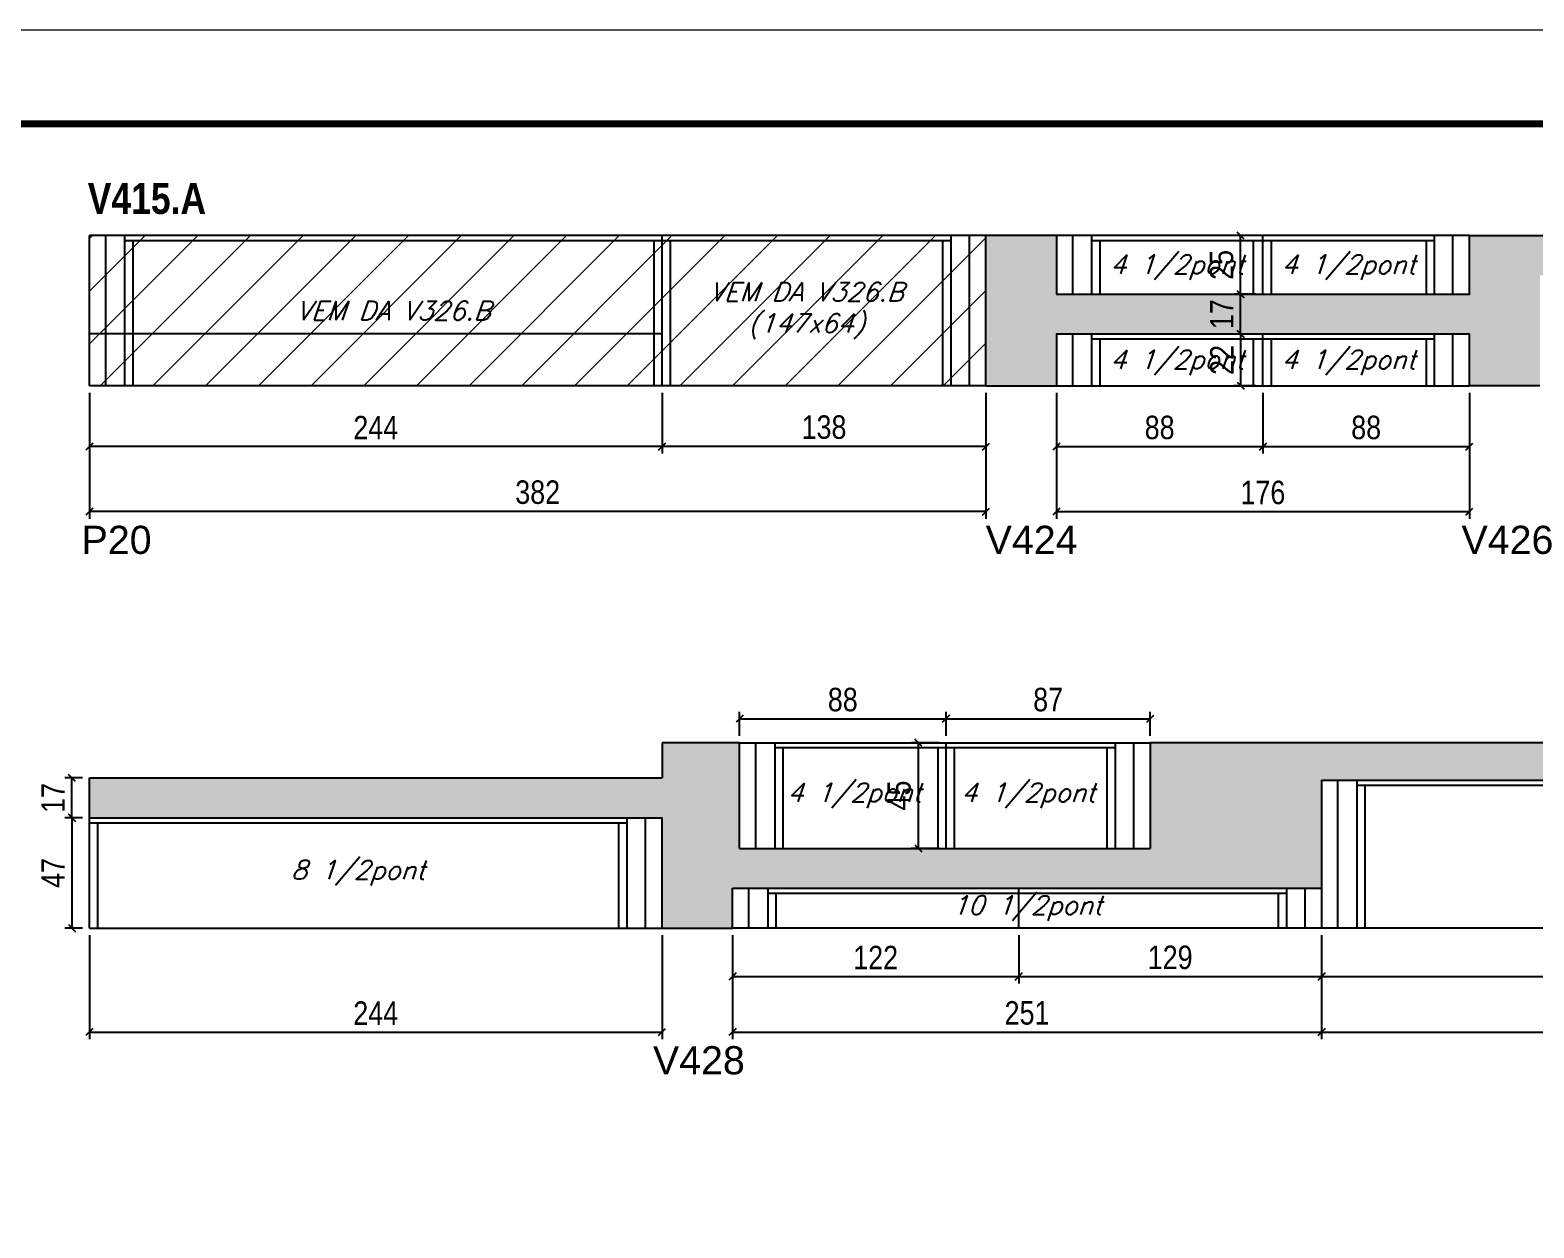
# Model space of a CAD drawing. Extents: x 3309 to 9590, y -2522 to 15424.
# Drawn here: x 3636 to 4277, y 9503 to 10014 of the extents above; entities that cross this region are included whole.
import ezdxf

# ---------------------------------------------------------------- set-up
doc = ezdxf.new("R2010")
doc.units = 0
doc.linetypes.add('DASHED', pattern=[0.75, 0.5, -0.25])
for name, color, linetype in [('5', 5, 'Continuous'), ('COTA', 241, 'Continuous'), ('NOMENCLATURA', 7, 'Continuous'), ('Painéis', 200, 'Continuous'), ('SARR_2.2x7', 40, 'Continuous'), ('SARR_3.5x7', 81, 'Continuous'), ('texto', 7, 'Continuous')]:
    doc.layers.add(name, color=color, linetype=linetype)
for name, color, linetype, lineweight in [('Folhas', 255, 'Continuous', 9), ('Hachura', 251, 'Continuous', 9), ('SARRAFO DE PRESSAO', 251, 'DASHED', 9)]:
    doc.layers.add(name, color=color, linetype=linetype, lineweight=lineweight)
doc.styles.add('COTA TECNICA', font='techl___.ttf', dxfattribs={"height": 10})
doc.styles.add('Romans', font='romans.shx')
doc.styles.get("Standard").update_dxf_attribs({"font": 'arial.ttf'})
doc.styles.add('TECNICA', font='techb___.ttf', dxfattribs={"height": 10})
doc.dimstyles.new('PAINEL', dxfattribs={"dimtxt": 10, "dimasz": 3, "dimexe": 3, "dimexo": 3, "dimgap": 3, "dimtad": 1, "dimdec": 1, "dimzin": 12, "dimdsep": 46, "dimtxsty": 'COTA TECNICA', "dimblk1": 'OBLIQUE', "dimblk2": 'OBLIQUE', "dimsah": 1, "dimcen": 0.9, "dimclrd": 4, "dimclre": 4, "dimclrt": 240, "dimadec": 1, "dimazin": 3, "dimtfac": 1, "dimtdec": 1, "dimtmove": 0, "dimatfit": 3, "dimfxl": 1, "dimtolj": 1, "dimtzin": 12, "dimarcsym": 0})

# ---------------------------------------------------------------- blocks, each defined once
blk = doc.blocks.new('9999999999')
at = {"layer": 'Folhas'}
blk.add_lwpolyline([(98138.98, 34190.21), (99623.98, 34190.21), (99623.98, 35240.21), (98138.98, 35240.21)], close=True, dxfattribs=at)
at = {"layer": 'Folhas', "color": 30, "const_width": 3}
blk.add_lwpolyline([(98213.98, 34230.21), (99583.98, 34230.21), (99583.98, 35200.21), (98213.98, 35200.21)], close=True, dxfattribs=at)
blk = doc.blocks.new('_Oblique')
at = {"color": 0, "linetype": 'ByBlock', "lineweight": -2}
blk.add_line((-0.5, -0.5), (0.5, 0.5), dxfattribs=at)
blk = doc.blocks.new('*D1163')
at = {"layer": 'COTA', "color": 4, "linetype": 'ByBlock', "lineweight": -2, "transparency": 16777216}
for p, q in [((3905.03, 9859.03), (3905.03, 9833.11)), ((4043.03, 9859.03), (4043.03, 9833.11)), ((4043.03, 9836.11), (3905.03, 9836.11))]:
    blk.add_line(p, q, dxfattribs=at)
at = {"layer": 'Defpoints', "color": 0, "linetype": 'ByBlock', "transparency": 16777216}
for p in [(3905.03, 9862.03), (4043.03, 9862.03), (3905.03, 9836.11)]:
    blk.add_point(p, dxfattribs=at)
at = {"layer": 'COTA', "color": 4, "linetype": 'ByBlock', "lineweight": -2, "transparency": 16777216, "xscale": 3, "yscale": 3, "zscale": 3, "rotation": 180}
blk.add_blockref('_Oblique', (3905.03, 9836.11), dxfattribs=at)
at = {"layer": 'COTA', "color": 4, "linetype": 'ByBlock', "lineweight": -2, "transparency": 16777216, "xscale": 3, "yscale": 3, "zscale": 3}
blk.add_blockref('_Oblique', (4043.03, 9836.11), dxfattribs=at)
at = {"layer": 'COTA', "color": 240, "linetype": 'ByBlock', "transparency": 16777216, "insert": (3974.03, 9844.35), "char_height": 10, "attachment_point": 5, "style": 'COTA TECNICA'}
blk.add_mtext('\\A1;138', dxfattribs=at)
blk = doc.blocks.new('*D1164')
at = {"layer": 'COTA', "color": 4, "linetype": 'ByBlock', "lineweight": -2, "transparency": 16777216}
for p, q in [((3661.03, 9859.03), (3661.03, 9833.11)), ((3905.03, 9859.03), (3905.03, 9833.11)), ((3905.03, 9836.11), (3661.03, 9836.11))]:
    blk.add_line(p, q, dxfattribs=at)
at = {"layer": 'Defpoints', "color": 0, "linetype": 'ByBlock', "transparency": 16777216}
for p in [(3661.03, 9862.03), (3905.03, 9862.03), (3661.03, 9836.11)]:
    blk.add_point(p, dxfattribs=at)
at = {"layer": 'COTA', "color": 4, "linetype": 'ByBlock', "lineweight": -2, "transparency": 16777216, "xscale": 3, "yscale": 3, "zscale": 3, "rotation": 180}
blk.add_blockref('_Oblique', (3661.03, 9836.11), dxfattribs=at)
at = {"layer": 'COTA', "color": 4, "linetype": 'ByBlock', "lineweight": -2, "transparency": 16777216, "xscale": 3, "yscale": 3, "zscale": 3}
blk.add_blockref('_Oblique', (3905.03, 9836.11), dxfattribs=at)
at = {"layer": 'COTA', "color": 240, "linetype": 'ByBlock', "transparency": 16777216, "insert": (3783.03, 9844.19), "char_height": 10, "attachment_point": 5, "style": 'COTA TECNICA'}
blk.add_mtext('\\A1;244', dxfattribs=at)
blk = doc.blocks.new('*D1165')
at = {"layer": 'COTA', "color": 4, "linetype": 'ByBlock', "lineweight": -2, "transparency": 16777216}
for p, q in [((3661.03, 9859.03), (3661.03, 9805.4)), ((4043.03, 9859.03), (4043.03, 9805.4)), ((4043.03, 9808.4), (3661.03, 9808.4))]:
    blk.add_line(p, q, dxfattribs=at)
at = {"layer": 'Defpoints', "color": 0, "linetype": 'ByBlock', "transparency": 16777216}
for p in [(3661.03, 9862.03), (4043.03, 9862.03), (3661.03, 9808.4)]:
    blk.add_point(p, dxfattribs=at)
at = {"layer": 'COTA', "color": 4, "linetype": 'ByBlock', "lineweight": -2, "transparency": 16777216, "xscale": 3, "yscale": 3, "zscale": 3, "rotation": 180}
blk.add_blockref('_Oblique', (3661.03, 9808.4), dxfattribs=at)
at = {"layer": 'COTA', "color": 4, "linetype": 'ByBlock', "lineweight": -2, "transparency": 16777216, "xscale": 3, "yscale": 3, "zscale": 3}
blk.add_blockref('_Oblique', (4043.03, 9808.4), dxfattribs=at)
at = {"layer": 'COTA', "color": 240, "linetype": 'ByBlock', "transparency": 16777216, "insert": (3852.03, 9816.64), "char_height": 10, "attachment_point": 5, "style": 'COTA TECNICA'}
blk.add_mtext('\\A1;382', dxfattribs=at)
blk = doc.blocks.new('*D1166')
at = {"layer": 'COTA', "color": 4, "lineweight": -2, "transparency": 16777216}
for p, q in [((4073.03, 9859.03), (4073.03, 9805.4)), ((4249.03, 9859.03), (4249.03, 9805.4)), ((4073.03, 9808.4), (4249.03, 9808.4))]:
    blk.add_line(p, q, dxfattribs=at)
at = {"layer": 'Defpoints', "color": 0, "transparency": 16777216}
for p in [(4073.03, 9862.03, 0), (4249.03, 9862.03, 0), (4249.03, 9808.4)]:
    blk.add_point(p, dxfattribs=at)
at = {"layer": 'COTA', "color": 4, "lineweight": -2, "transparency": 16777216, "xscale": 3, "yscale": 3, "zscale": 3, "rotation": 180}
blk.add_blockref('_Oblique', (4073.03, 9808.4), dxfattribs=at)
at = {"layer": 'COTA', "color": 4, "lineweight": -2, "transparency": 16777216, "xscale": 3, "yscale": 3, "zscale": 3}
blk.add_blockref('_Oblique', (4249.03, 9808.4), dxfattribs=at)
at = {"layer": 'COTA', "color": 240, "transparency": 16777216, "insert": (4161.03, 9816.51), "char_height": 10, "attachment_point": 5, "style": 'COTA TECNICA'}
blk.add_mtext('\\A1;176', dxfattribs=at)
blk = doc.blocks.new('*D1167')
at = {"layer": 'COTA', "color": 4, "lineweight": -2, "transparency": 16777216}
for p, q in [((4073.03, 9859.03), (4073.03, 9833.11)), ((4161.03, 9859.03), (4161.03, 9833.11)), ((4073.03, 9836.11), (4161.03, 9836.11))]:
    blk.add_line(p, q, dxfattribs=at)
at = {"layer": 'Defpoints', "color": 0, "transparency": 16777216}
for p in [(4073.03, 9862.03, 0), (4161.03, 9862.03, 0), (4161.03, 9836.11)]:
    blk.add_point(p, dxfattribs=at)
at = {"layer": 'COTA', "color": 4, "lineweight": -2, "transparency": 16777216, "xscale": 3, "yscale": 3, "zscale": 3, "rotation": 180}
blk.add_blockref('_Oblique', (4073.03, 9836.11), dxfattribs=at)
at = {"layer": 'COTA', "color": 4, "lineweight": -2, "transparency": 16777216, "xscale": 3, "yscale": 3, "zscale": 3}
blk.add_blockref('_Oblique', (4161.03, 9836.11), dxfattribs=at)
at = {"layer": 'COTA', "color": 240, "transparency": 16777216, "insert": (4117.03, 9844.21), "char_height": 10, "attachment_point": 5, "style": 'COTA TECNICA'}
blk.add_mtext('\\A1;88', dxfattribs=at)
blk = doc.blocks.new('*D1168')
at = {"layer": 'COTA', "color": 4, "lineweight": -2, "transparency": 16777216}
for p, q in [((4161.03, 9859.03), (4161.03, 9833.11)), ((4249.03, 9859.03), (4249.03, 9833.11)), ((4161.03, 9836.11), (4249.03, 9836.11))]:
    blk.add_line(p, q, dxfattribs=at)
at = {"layer": 'Defpoints', "color": 0, "transparency": 16777216}
for p in [(4161.03, 9862.03, 0), (4249.03, 9862.03, 0), (4249.03, 9836.11)]:
    blk.add_point(p, dxfattribs=at)
at = {"layer": 'COTA', "color": 4, "lineweight": -2, "transparency": 16777216, "xscale": 3, "yscale": 3, "zscale": 3, "rotation": 180}
blk.add_blockref('_Oblique', (4161.03, 9836.11), dxfattribs=at)
at = {"layer": 'COTA', "color": 4, "lineweight": -2, "transparency": 16777216, "xscale": 3, "yscale": 3, "zscale": 3}
blk.add_blockref('_Oblique', (4249.03, 9836.11), dxfattribs=at)
at = {"layer": 'COTA', "color": 240, "transparency": 16777216, "insert": (4205.03, 9844.21), "char_height": 10, "attachment_point": 5, "style": 'COTA TECNICA'}
blk.add_mtext('\\A1;88', dxfattribs=at)
blk = doc.blocks.new('*D1172')
at = {"layer": 'COTA', "color": 4, "linetype": 'ByBlock', "lineweight": -2, "transparency": 16777216}
for p, q in [((3661.03, 9627.96), (3661.03, 9583.69)), ((3905.03, 9627.96), (3905.03, 9583.69)), ((3661.03, 9586.69), (3905.03, 9586.69))]:
    blk.add_line(p, q, dxfattribs=at)
at = {"layer": 'Defpoints', "color": 0, "linetype": 'ByBlock', "transparency": 16777216}
for p in [(3661.03, 9630.96), (3905.03, 9630.96), (3905.03, 9586.69)]:
    blk.add_point(p, dxfattribs=at)
at = {"layer": 'COTA', "color": 4, "linetype": 'ByBlock', "lineweight": -2, "transparency": 16777216, "xscale": 3, "yscale": 3, "zscale": 3, "rotation": 180}
blk.add_blockref('_Oblique', (3661.03, 9586.69), dxfattribs=at)
at = {"layer": 'COTA', "color": 4, "linetype": 'ByBlock', "lineweight": -2, "transparency": 16777216, "xscale": 3, "yscale": 3, "zscale": 3}
blk.add_blockref('_Oblique', (3905.03, 9586.69), dxfattribs=at)
at = {"layer": 'COTA', "color": 240, "linetype": 'ByBlock', "transparency": 16777216, "insert": (3783.03, 9594.76), "char_height": 10, "attachment_point": 5, "style": 'COTA TECNICA'}
blk.add_mtext('\\A1;244', dxfattribs=at)
blk = doc.blocks.new('*D1176')
at = {"layer": 'COTA', "color": 4, "lineweight": -2, "transparency": 16777216}
for p, q in [((4158.03, 9884.03), (4148.55, 9884.03)), ((4151.55, 9884.03), (4151.55, 9862.03)), ((4158.03, 9862.03), (4148.55, 9862.03))]:
    blk.add_line(p, q, dxfattribs=at)
at = {"layer": 'Defpoints', "color": 0, "transparency": 16777216}
for p in [(4161.03, 9884.03, 0), (4151.55, 9862.03), (4161.03, 9862.03, 0)]:
    blk.add_point(p, dxfattribs=at)
at = {"layer": 'COTA', "color": 4, "lineweight": -2, "transparency": 16777216, "xscale": 3, "yscale": 3, "zscale": 3}
for p, rotation in [((4151.55, 9884.03), 90), ((4151.55, 9862.03), 270)]:
    blk.add_blockref('_Oblique', p, dxfattribs=dict(at, rotation=rotation))
at = {"layer": 'COTA', "color": 240, "transparency": 16777216, "insert": (4143.55, 9873.03), "char_height": 10, "attachment_point": 5, "rotation": 90, "style": 'COTA TECNICA'}
blk.add_mtext('\\A1;22', dxfattribs=at)
blk = doc.blocks.new('*D1177')
at = {"layer": 'COTA', "color": 4, "lineweight": -2, "transparency": 16777216}
for p, q in [((4158.03, 9901.03), (4148.55, 9901.03)), ((4151.55, 9884.03), (4151.55, 9901.03)), ((4158.03, 9884.03), (4148.55, 9884.03))]:
    blk.add_line(p, q, dxfattribs=at)
at = {"layer": 'Defpoints', "color": 0, "transparency": 16777216}
for p in [(4151.55, 9901.03), (4161.03, 9901.03, 0), (4161.03, 9884.03, 0)]:
    blk.add_point(p, dxfattribs=at)
at = {"layer": 'COTA', "color": 4, "lineweight": -2, "transparency": 16777216, "xscale": 3, "yscale": 3, "zscale": 3}
for p, rotation in [((4151.55, 9901.03), 90), ((4151.55, 9884.03), 270)]:
    blk.add_blockref('_Oblique', p, dxfattribs=dict(at, rotation=rotation))
at = {"layer": 'COTA', "color": 240, "transparency": 16777216, "insert": (4143.48, 9892.53), "char_height": 10, "attachment_point": 5, "rotation": 90, "style": 'COTA TECNICA'}
blk.add_mtext('\\A1;17', dxfattribs=at)
blk = doc.blocks.new('*D1178')
at = {"layer": 'COTA', "color": 4, "lineweight": -2, "transparency": 16777216}
for p, q in [((4158.03, 9926.03), (4148.55, 9926.03)), ((4151.55, 9901.03), (4151.55, 9926.03)), ((4158.03, 9901.03), (4148.55, 9901.03))]:
    blk.add_line(p, q, dxfattribs=at)
at = {"layer": 'Defpoints', "color": 0, "transparency": 16777216}
for p in [(4151.55, 9926.03), (4161.03, 9926.03, 0), (4161.03, 9901.03, 0)]:
    blk.add_point(p, dxfattribs=at)
at = {"layer": 'COTA', "color": 4, "lineweight": -2, "transparency": 16777216, "xscale": 3, "yscale": 3, "zscale": 3}
for p, rotation in [((4151.55, 9926.03), 90), ((4151.55, 9901.03), 270)]:
    blk.add_blockref('_Oblique', p, dxfattribs=dict(at, rotation=rotation))
at = {"layer": 'COTA', "color": 240, "transparency": 16777216, "insert": (4143.44, 9913.53), "char_height": 10, "attachment_point": 5, "rotation": 90, "style": 'COTA TECNICA'}
blk.add_mtext('\\A1;25', dxfattribs=at)
blk = doc.blocks.new('*D1179')
at = {"layer": 'COTA', "color": 4, "lineweight": -2, "transparency": 16777216}
for p, q in [((3658.03, 9677.96), (3650.6, 9677.96)), ((3653.6, 9677.96), (3653.6, 9630.96)), ((3658.03, 9630.96), (3650.6, 9630.96))]:
    blk.add_line(p, q, dxfattribs=at)
at = {"layer": 'Defpoints', "color": 0, "transparency": 16777216}
for p in [(3661.03, 9677.96, 0), (3653.6, 9630.96), (3661.03, 9630.96, 0)]:
    blk.add_point(p, dxfattribs=at)
at = {"layer": 'COTA', "color": 4, "lineweight": -2, "transparency": 16777216, "xscale": 3, "yscale": 3, "zscale": 3}
for p, rotation in [((3653.6, 9677.96), 90), ((3653.6, 9630.96), 270)]:
    blk.add_blockref('_Oblique', p, dxfattribs=dict(at, rotation=rotation))
at = {"layer": 'COTA', "color": 240, "transparency": 16777216, "insert": (3645.53, 9654.46), "char_height": 10, "attachment_point": 5, "rotation": 90, "style": 'COTA TECNICA'}
blk.add_mtext('\\A1;47', dxfattribs=at)
blk = doc.blocks.new('*D1180')
at = {"layer": 'COTA', "color": 4, "lineweight": -2, "transparency": 16777216}
for p, q in [((3658.03, 9694.96), (3650.6, 9694.96)), ((3653.6, 9677.96), (3653.6, 9694.96)), ((3658.03, 9677.96), (3650.6, 9677.96))]:
    blk.add_line(p, q, dxfattribs=at)
at = {"layer": 'Defpoints', "color": 0, "transparency": 16777216}
for p in [(3653.6, 9694.96), (3661.03, 9694.96, 0), (3661.03, 9677.96, 0)]:
    blk.add_point(p, dxfattribs=at)
at = {"layer": 'COTA', "color": 4, "lineweight": -2, "transparency": 16777216, "xscale": 3, "yscale": 3, "zscale": 3}
for p, rotation in [((3653.6, 9694.96), 90), ((3653.6, 9677.96), 270)]:
    blk.add_blockref('_Oblique', p, dxfattribs=dict(at, rotation=rotation))
at = {"layer": 'COTA', "color": 240, "transparency": 16777216, "insert": (3645.53, 9686.46), "char_height": 10, "attachment_point": 5, "rotation": 90, "style": 'COTA TECNICA'}
blk.add_mtext('\\A1;17', dxfattribs=at)
blk = doc.blocks.new('*D1181')
at = {"layer": 'COTA', "color": 4, "lineweight": -2, "transparency": 16777216}
for p, q in [((3935.03, 9627.96), (3935.03, 9583.69)), ((4186.03, 9627.96), (4186.03, 9583.69)), ((3935.03, 9586.69), (4186.03, 9586.69))]:
    blk.add_line(p, q, dxfattribs=at)
at = {"layer": 'Defpoints', "color": 0, "transparency": 16777216}
for p in [(3935.03, 9630.96, 0), (4186.03, 9630.96, 0), (4186.03, 9586.69)]:
    blk.add_point(p, dxfattribs=at)
at = {"layer": 'COTA', "color": 4, "lineweight": -2, "transparency": 16777216, "xscale": 3, "yscale": 3, "zscale": 3, "rotation": 180}
blk.add_blockref('_Oblique', (3935.03, 9586.69), dxfattribs=at)
at = {"layer": 'COTA', "color": 4, "lineweight": -2, "transparency": 16777216, "xscale": 3, "yscale": 3, "zscale": 3}
blk.add_blockref('_Oblique', (4186.03, 9586.69), dxfattribs=at)
at = {"layer": 'COTA', "color": 240, "transparency": 16777216, "insert": (4060.53, 9594.8), "char_height": 10, "attachment_point": 5, "style": 'COTA TECNICA'}
blk.add_mtext('\\A1;251', dxfattribs=at)
blk = doc.blocks.new('*D1182')
at = {"layer": 'COTA', "color": 4, "lineweight": -2, "transparency": 16777216}
for p, q in [((3935.03, 9627.96), (3935.03, 9607.37)), ((4057.03, 9627.96), (4057.03, 9607.37)), ((3935.03, 9610.37), (4057.03, 9610.37))]:
    blk.add_line(p, q, dxfattribs=at)
at = {"layer": 'Defpoints', "color": 0, "transparency": 16777216}
for p in [(3935.03, 9630.96, 0), (4057.03, 9630.96, 0), (4057.03, 9610.37)]:
    blk.add_point(p, dxfattribs=at)
at = {"layer": 'COTA', "color": 4, "lineweight": -2, "transparency": 16777216, "xscale": 3, "yscale": 3, "zscale": 3, "rotation": 180}
blk.add_blockref('_Oblique', (3935.03, 9610.37), dxfattribs=at)
at = {"layer": 'COTA', "color": 4, "lineweight": -2, "transparency": 16777216, "xscale": 3, "yscale": 3, "zscale": 3}
blk.add_blockref('_Oblique', (4057.03, 9610.37), dxfattribs=at)
at = {"layer": 'COTA', "color": 240, "transparency": 16777216, "insert": (3996.03, 9618.43), "char_height": 10, "attachment_point": 5, "style": 'COTA TECNICA'}
blk.add_mtext('\\A1;122', dxfattribs=at)
blk = doc.blocks.new('*D1183')
at = {"layer": 'COTA', "color": 4, "lineweight": -2, "transparency": 16777216}
for p, q in [((4186.03, 9627.96), (4186.03, 9583.69)), ((4674.03, 9627.96), (4674.03, 9583.69)), ((4186.03, 9586.69), (4674.03, 9586.69))]:
    blk.add_line(p, q, dxfattribs=at)
at = {"layer": 'Defpoints', "color": 0, "transparency": 16777216}
for p in [(4186.03, 9630.96, 0), (4674.03, 9630.96, 0), (4674.03, 9586.69)]:
    blk.add_point(p, dxfattribs=at)
at = {"layer": 'COTA', "color": 4, "lineweight": -2, "transparency": 16777216, "xscale": 3, "yscale": 3, "zscale": 3, "rotation": 180}
blk.add_blockref('_Oblique', (4186.03, 9586.69), dxfattribs=at)
at = {"layer": 'COTA', "color": 4, "lineweight": -2, "transparency": 16777216, "xscale": 3, "yscale": 3, "zscale": 3}
blk.add_blockref('_Oblique', (4674.03, 9586.69), dxfattribs=at)
at = {"layer": 'COTA', "color": 240, "transparency": 16777216, "insert": (4430.03, 9594.78), "char_height": 10, "attachment_point": 5, "style": 'COTA TECNICA'}
blk.add_mtext('\\A1;488', dxfattribs=at)
blk = doc.blocks.new('*D1184')
at = {"layer": 'COTA', "color": 4, "lineweight": -2, "transparency": 16777216}
for p, q in [((3938.03, 9712.96), (3938.03, 9723.18)), ((4026.03, 9712.96), (4026.03, 9723.18)), ((3938.03, 9720.18), (4026.03, 9720.18))]:
    blk.add_line(p, q, dxfattribs=at)
at = {"layer": 'Defpoints', "color": 0, "transparency": 16777216}
for p in [(4026.03, 9720.18), (3938.03, 9709.96, 0), (4026.03, 9709.96, 0)]:
    blk.add_point(p, dxfattribs=at)
at = {"layer": 'COTA', "color": 4, "lineweight": -2, "transparency": 16777216, "xscale": 3, "yscale": 3, "zscale": 3, "rotation": 180}
blk.add_blockref('_Oblique', (3938.03, 9720.18), dxfattribs=at)
at = {"layer": 'COTA', "color": 4, "lineweight": -2, "transparency": 16777216, "xscale": 3, "yscale": 3, "zscale": 3}
blk.add_blockref('_Oblique', (4026.03, 9720.18), dxfattribs=at)
at = {"layer": 'COTA', "color": 240, "transparency": 16777216, "insert": (3982.03, 9728.28), "char_height": 10, "attachment_point": 5, "style": 'COTA TECNICA'}
blk.add_mtext('\\A1;88', dxfattribs=at)
blk = doc.blocks.new('*D1185')
at = {"layer": 'COTA', "color": 4, "lineweight": -2, "transparency": 16777216}
for p, q in [((4026.03, 9712.96), (4026.03, 9723.18)), ((4113.03, 9712.96), (4113.03, 9723.18)), ((4026.03, 9720.18), (4113.03, 9720.18))]:
    blk.add_line(p, q, dxfattribs=at)
at = {"layer": 'Defpoints', "color": 0, "transparency": 16777216}
for p in [(4113.03, 9720.18), (4026.03, 9709.96, 0), (4113.03, 9709.96, 0)]:
    blk.add_point(p, dxfattribs=at)
at = {"layer": 'COTA', "color": 4, "lineweight": -2, "transparency": 16777216, "xscale": 3, "yscale": 3, "zscale": 3, "rotation": 180}
blk.add_blockref('_Oblique', (4026.03, 9720.18), dxfattribs=at)
at = {"layer": 'COTA', "color": 4, "lineweight": -2, "transparency": 16777216, "xscale": 3, "yscale": 3, "zscale": 3}
blk.add_blockref('_Oblique', (4113.03, 9720.18), dxfattribs=at)
at = {"layer": 'COTA', "color": 240, "transparency": 16777216, "insert": (4069.53, 9728.28), "char_height": 10, "attachment_point": 5, "style": 'COTA TECNICA'}
blk.add_mtext('\\A1;87', dxfattribs=at)
blk = doc.blocks.new('*D1186')
at = {"layer": 'COTA', "color": 4, "lineweight": -2, "transparency": 16777216}
for p, q in [((4057.03, 9627.96), (4057.03, 9607.37)), ((4186.03, 9627.96), (4186.03, 9607.37)), ((4057.03, 9610.37), (4186.03, 9610.37))]:
    blk.add_line(p, q, dxfattribs=at)
at = {"layer": 'Defpoints', "color": 0, "transparency": 16777216}
for p in [(4057.03, 9630.96, 0), (4186.03, 9630.96, 0), (4186.03, 9610.37)]:
    blk.add_point(p, dxfattribs=at)
at = {"layer": 'COTA', "color": 4, "lineweight": -2, "transparency": 16777216, "xscale": 3, "yscale": 3, "zscale": 3, "rotation": 180}
blk.add_blockref('_Oblique', (4057.03, 9610.37), dxfattribs=at)
at = {"layer": 'COTA', "color": 4, "lineweight": -2, "transparency": 16777216, "xscale": 3, "yscale": 3, "zscale": 3}
blk.add_blockref('_Oblique', (4186.03, 9610.37), dxfattribs=at)
at = {"layer": 'COTA', "color": 240, "transparency": 16777216, "insert": (4121.53, 9618.46), "char_height": 10, "attachment_point": 5, "style": 'COTA TECNICA'}
blk.add_mtext('\\A1;129', dxfattribs=at)
blk = doc.blocks.new('*D1187')
at = {"layer": 'COTA', "color": 4, "lineweight": -2, "transparency": 16777216}
for p, q in [((4186.03, 9627.96), (4186.03, 9607.37)), ((4430.03, 9627.96), (4430.03, 9607.37)), ((4186.03, 9610.37), (4430.03, 9610.37))]:
    blk.add_line(p, q, dxfattribs=at)
at = {"layer": 'Defpoints', "color": 0, "transparency": 16777216}
for p in [(4186.03, 9630.96, 0), (4430.03, 9630.96, 0), (4430.03, 9610.37)]:
    blk.add_point(p, dxfattribs=at)
at = {"layer": 'COTA', "color": 4, "lineweight": -2, "transparency": 16777216, "xscale": 3, "yscale": 3, "zscale": 3, "rotation": 180}
blk.add_blockref('_Oblique', (4186.03, 9610.37), dxfattribs=at)
at = {"layer": 'COTA', "color": 4, "lineweight": -2, "transparency": 16777216, "xscale": 3, "yscale": 3, "zscale": 3}
blk.add_blockref('_Oblique', (4430.03, 9610.37), dxfattribs=at)
at = {"layer": 'COTA', "color": 240, "transparency": 16777216, "insert": (4308.03, 9618.45), "char_height": 10, "attachment_point": 5, "style": 'COTA TECNICA'}
blk.add_mtext('\\A1;244', dxfattribs=at)
blk = doc.blocks.new('*D1216')
at = {"layer": 'COTA', "color": 4, "lineweight": -2, "transparency": 16777216}
for p, q in [((4023.03, 9709.96), (4011.18, 9709.96)), ((4014.18, 9709.96), (4014.18, 9664.96)), ((4023.03, 9664.96), (4011.18, 9664.96))]:
    blk.add_line(p, q, dxfattribs=at)
at = {"layer": 'Defpoints', "color": 0, "transparency": 16777216}
for p in [(4026.03, 9709.96, 0), (4014.18, 9664.96), (4026.03, 9664.96, 0)]:
    blk.add_point(p, dxfattribs=at)
at = {"layer": 'COTA', "color": 4, "lineweight": -2, "transparency": 16777216, "xscale": 3, "yscale": 3, "zscale": 3}
for p, rotation in [((4014.18, 9709.96), 90), ((4014.18, 9664.96), 270)]:
    blk.add_blockref('_Oblique', p, dxfattribs=dict(at, rotation=rotation))
at = {"layer": 'COTA', "color": 240, "transparency": 16777216, "insert": (4006.07, 9687.46), "char_height": 10, "attachment_point": 5, "rotation": 90, "style": 'COTA TECNICA'}
blk.add_mtext('\\A1;45', dxfattribs=at)

msp = doc.modelspace()

# ---------------------------------------------------------------- hatches: boundary and pattern name
at = {"layer": 'COTA'}
h = msp.add_hatch(dxfattribs=at)
h.set_pattern_fill('AR-CONC', color=256, scale=0.03)
h.set_pattern_definition([(50, (-13.269, 0), (5.46554, -0.4781726), [0.5715, -6.2865]), (355, (-13.269, 0), (-1.0573026, 5.7317054), [0.4572, -5.0292175]), (100.451445, (-12.8137, -0.04), (4.4082374, 5.2535326), [0.4857003, -5.3427073]), (46.1842, (-13.269, 1.524), (8.1323712, -1.26127), [0.85725, -9.42975]), (96.63556, (-12.5915, 1.419), (7.122124, 7.422784), [0.728551, -8.014068]), (351.18415, (-13.269, 1.524), (7.122124, 7.422784), [0.685799, -7.543792]), (21, (-12.507, 1.143), (4.5484317, -3.067956), [0.5715, -6.2865]), (326, (-12.507, 1.143), (1.8540609, 5.525639), [0.4572, -5.0292]), (71.451445, (-12.128, 0.8873), (6.4024926, 2.457683), [0.4857003, -5.342698]), (37.5, (-13.2692, 0), (0.0926581, 2.53665117), [0, -4.96824, 0, -5.1054, 0, -5.04825]), (7.5, (-13.2692, 0), (2.0045899, 3.00541724), [0, -2.91084, 0, -4.85394, 0, -1.92405]), (327.5, (-14.9684, 0), (4.06771786, -0.17186232), [0, -1.905, 0, -5.9436, 0, -7.8867]), (317.5, (-15.7304, 0), (4.4438754, 0.7627947), [0, -2.4765, 0, -3.94716, 0, -5.6007])])
h.paths.add_polyline_path([(4279.03, 9909.03), (4668.03, 9909.03), (4668.03, 9926.03), (4249.03, 9926.03), (4249.03, 9901.03), (4073.03, 9901.03), (4073.03, 9926.03), (4043.03, 9926.03), (4043.03, 9862.03), (4073.03, 9862.03), (4073.03, 9884.03), (4249.03, 9884.03), (4249.03, 9862.03), (4279.03, 9862.03)])
h = msp.add_hatch(dxfattribs=at)
h.set_pattern_fill('AR-CONC', color=256, scale=0.03)
h.set_pattern_definition([(50, (0, -46.582), (5.46554, -0.4781726), [0.5715, -6.2865]), (355, (0, -46.582), (-1.0573026, 5.7317054), [0.4572, -5.0292175]), (100.451445, (0.4555, -46.622), (4.4082374, 5.2535326), [0.4857003, -5.3427073]), (46.1842, (0, -45.058), (8.1323712, -1.26127), [0.85725, -9.42975]), (96.63556, (0.678, -45.163), (7.122124, 7.422784), [0.728551, -8.014068]), (351.18415, (0, -45.058), (7.122124, 7.422784), [0.685799, -7.543792]), (21, (0.762, -45.439), (4.5484317, -3.067956), [0.5715, -6.2865]), (326, (0.762, -45.439), (1.8540609, 5.525639), [0.4572, -5.0292]), (71.451445, (1.141, -45.6946), (6.4024926, 2.457683), [0.4857003, -5.342698]), (37.5, (0, -46.582), (0.0926581, 2.53665117), [0, -4.96824, 0, -5.1054, 0, -5.04825]), (7.5, (0, -46.582), (2.0045899, 3.00541724), [0, -2.91084, 0, -4.85394, 0, -1.92405]), (327.5, (-1.6993, -46.582), (4.06771786, -0.17186232), [0, -1.905, 0, -5.9436, 0, -7.8867]), (317.5, (-2.4613, -46.582), (4.4438754, 0.7627947), [0, -2.4765, 0, -3.94716, 0, -5.6007])])
h.paths.add_polyline_path([(4186.03, 9693.96), (4674.03, 9693.96), (4674.03, 9709.96), (4113.03, 9709.96), (4113.03, 9664.96), (3938.03, 9664.96), (3938.03, 9709.96), (3905.03, 9709.96), (3905.03, 9694.96), (3661.03, 9694.96), (3661.03, 9677.96), (3905.03, 9677.96), (3905.03, 9630.96), (3935.03, 9630.96), (3935.03, 9647.96), (4186.03, 9647.96)])
at = {"layer": 'Hachura', "linetype": 'ByBlock'}
h = msp.add_hatch(dxfattribs=at)
h.set_pattern_fill('ANSI31', color=256, scale=5)
h.paths.add_polyline_path([(3905.03, 9926.03), (3661.03, 9926.03), (3661.03, 9862.03), (3905.03, 9862.03)])
h.paths.add_polyline_path([(4043.03, 9926.03), (3905.03, 9926.03), (3905.03, 9862.03), (4043.03, 9862.03)])

# ---------------------------------------------------------------- linework, layer by layer
at = {"layer": 'COTA'}
for p, q in [((4073.03, 9926.03, 0), (4043.03, 9926.03, 0)), ((4249.03, 9926.03, 0), (4668.03, 9926.03, 0)), ((4043.03, 9862.03, 0), (4073.03, 9862.03, 0)), ((4279.03, 9862.03, 0), (4249.03, 9862.03, 0)), ((3938.03, 9709.96, 0), (3905.03, 9709.96, 0)), ((3905.03, 9709.96, 0), (3905.03, 9694.96, 0)), ((4674.03, 9709.96, 0), (4113.03, 9709.96, 0)), ((3661.03, 9677.96, 0), (3661.03, 9694.96, 0)), ((3661.03, 9694.96, 0), (3905.03, 9694.96, 0)), ((3905.03, 9630.96, 0), (3935.03, 9630.96, 0))]:
    msp.add_line(p, q, dxfattribs=at)
at = {"layer": 'Painéis', "linetype": 'ByBlock'}
for p, q in [((4043.03, 9926.03, 0), (3661.03, 9926.03, 0)), ((3661.03, 9862.03, 0), (3661.03, 9926.03, 0)), ((3905.03, 9862.03, 0), (3905.03, 9926.03, 0)), ((4043.03, 9862.03, 0), (4043.03, 9926.03, 0)), ((4161.03, 9901.03, 0), (4161.03, 9926.03, 0)), ((3905.03, 9884.13, 0), (3661.03, 9884.13, 0)), ((4161.03, 9862.03, 0), (4161.03, 9884.03, 0)), ((4043.03, 9862.03, 0), (3661.03, 9862.03, 0)), ((3938.03, 9709.96, 0), (4113.03, 9709.96, 0)), ((3938.03, 9664.96, 0), (3938.03, 9709.96, 0)), ((4026.03, 9664.96, 0), (4026.03, 9709.96, 0)), ((4113.03, 9709.96, 0), (4113.03, 9664.96, 0)), ((4186.03, 9693.96, 0), (4186.03, 9630.96, 0)), ((4186.03, 9693.96, 0), (4674.03, 9693.96, 0)), ((3661.03, 9677.96, 0), (3905.03, 9677.96, 0)), ((3661.03, 9630.96, 0), (3661.03, 9677.96, 0)), ((3905.03, 9630.96, 0), (3905.03, 9677.96, 0)), ((3938.03, 9664.96, 0), (4113.03, 9664.96, 0)), ((3935.03, 9630.96, 0), (3935.03, 9647.96, 0)), ((3935.03, 9647.96, 0), (4186.03, 9647.96, 0)), ((4057.03, 9630.96, 0), (4057.03, 9647.96, 0)), ((3661.03, 9630.96, 0), (3905.03, 9630.96, 0)), ((4674.03, 9630.96, 0), (3935.03, 9630.96, 0))]:
    msp.add_line(p, q, dxfattribs=at)
at = {"layer": 'Painéis', "linetype": 'ByBlock', "elevation": 0}
for points in [[(4073.03, 9901.03), (4249.03, 9901.03), (4249.03, 9926.03), (4073.03, 9926.03)], [(4073.03, 9862.03), (4249.03, 9862.03), (4249.03, 9884.03), (4073.03, 9884.03)]]:
    msp.add_lwpolyline(points, close=True, dxfattribs=at)
at = {"layer": 'SARR_2.2x7', "linetype": 'Continuous'}
for p, q in [((3668.03, 9862.03, 0), (3668.03, 9926.03, 0)), ((4036.03, 9862.03, 0), (4036.03, 9926.03, 0)), ((4080.03, 9901.03, 0), (4080.03, 9926.03, 0)), ((4242.03, 9901.03, 0), (4242.03, 9926.03, 0)), ((3905.03, 9923.83, 0), (3676.03, 9923.83, 0)), ((4028.03, 9923.83, 0), (3905.03, 9923.83, 0)), ((4161.03, 9923.83, 0), (4088.03, 9923.83, 0)), ((4234.03, 9923.83, 0), (4161.03, 9923.83, 0)), ((4080.03, 9862.03, 0), (4080.03, 9884.03, 0)), ((4161.03, 9881.83, 0), (4088.03, 9881.83, 0)), ((4234.03, 9881.83, 0), (4161.03, 9881.83, 0)), ((4242.03, 9862.03, 0), (4242.03, 9884.03, 0)), ((3945.03, 9664.96, 0), (3945.03, 9709.96, 0)), ((4026.03, 9707.76, 0), (3953.03, 9707.76, 0)), ((4098.03, 9707.76, 0), (4026.03, 9707.76, 0)), ((4106.03, 9664.96, 0), (4106.03, 9709.96, 0)), ((4193.03, 9630.96, 0), (4193.03, 9693.96, 0)), ((4430.03, 9691.76, 0), (4201.03, 9691.76, 0)), ((3661.03, 9675.76, 0), (3890.03, 9675.76, 0)), ((3898.03, 9630.96, 0), (3898.03, 9677.96, 0)), ((3942.03, 9630.96, 0), (3942.03, 9647.96, 0)), ((4171.03, 9645.76, 0), (3950.03, 9645.76, 0)), ((4179.03, 9630.96, 0), (4179.03, 9647.96, 0))]:
    msp.add_line(p, q, dxfattribs=at)
at = {"layer": 'SARR_3.5x7'}
for p, q in [((3676.03, 9926.03, 0), (3676.03, 9862.03, 0)), ((4028.03, 9926.03, 0), (4028.03, 9862.03, 0)), ((4088.03, 9926.03, 0), (4088.03, 9901.03, 0)), ((4234.03, 9926.03, 0), (4234.03, 9901.03, 0)), ((3679.53, 9923.83, 0), (3679.53, 9862.03, 0)), ((3901.53, 9923.83, 0), (3901.53, 9862.03, 0)), ((3908.53, 9923.83, 0), (3908.53, 9862.03, 0)), ((4024.53, 9923.83, 0), (4024.53, 9862.03, 0)), ((4091.53, 9923.83, 0), (4091.53, 9901.03, 0)), ((4156.94, 9923.83, 0), (4156.94, 9901.03, 0)), ((4164.53, 9923.83, 0), (4164.53, 9901.03, 0)), ((4230.53, 9923.83, 0), (4230.53, 9901.03, 0)), ((4088.03, 9884.03, 0), (4088.03, 9862.03, 0)), ((4091.53, 9881.83, 0), (4091.53, 9862.03, 0)), ((4156.94, 9881.83, 0), (4156.94, 9862.03, 0)), ((4164.53, 9881.83, 0), (4164.53, 9862.03, 0)), ((4230.53, 9881.83, 0), (4230.53, 9862.03, 0)), ((4234.03, 9884.03, 0), (4234.03, 9862.03, 0)), ((3953.03, 9709.96, 0), (3953.03, 9664.96, 0)), ((3956.53, 9707.76, 0), (3956.53, 9664.96, 0)), ((4022.53, 9707.76, 0), (4022.53, 9664.96, 0)), ((4029.53, 9707.76, 0), (4029.53, 9664.96, 0)), ((4094.53, 9707.76, 0), (4094.53, 9664.96, 0)), ((4098.03, 9709.96, 0), (4098.03, 9664.96, 0)), ((4201.03, 9693.96, 0), (4201.03, 9630.96, 0)), ((4204.53, 9691.76, 0), (4204.53, 9630.96, 0)), ((3664.53, 9675.76, 0), (3664.53, 9630.96, 0)), ((3886.53, 9675.76, 0), (3886.53, 9630.96, 0)), ((3890.03, 9677.96, 0), (3890.03, 9630.96, 0)), ((3950.03, 9647.96, 0), (3950.03, 9630.96, 0)), ((3953.53, 9645.76, 0), (3953.53, 9630.96, 0)), ((4167.53, 9645.76, 0), (4167.53, 9630.96, 0)), ((4171.03, 9647.96, 0), (4171.03, 9630.96, 0))]:
    msp.add_line(p, q, dxfattribs=at)

# ---------------------------------------------------------------- block references
at = {"layer": 'SARRAFO DE PRESSAO', "color": 6, "linetype": 'ByBlock'}
msp.add_blockref('9999999999', (-94829.61, -25226.65), dxfattribs=at)

# ---------------------------------------------------------------- texts
at = {"layer": '5', "linetype": 'Continuous'}
for s, rotation, p in [('P20', 359.99996, (3657.7, 9790.39, 0)), ('V424', 0.00004, (4042.91, 9790.39, 0)), ('V426', 0.00004, (4245.66, 9790.39, 0)), ('V428', 0.00004, (3901.14, 9568.68, 0))]:
    msp.add_text(s, height=12, rotation=rotation, dxfattribs=at).set_placement(p)
at = {"layer": 'NOMENCLATURA', "style": 'TECNICA'}
msp.add_text('V415.A', height=13.2, dxfattribs=at).set_placement((3660.31, 9935.21, 0))
at = {"layer": 'texto', "color": 2, "char_height": 8, "attachment_point": 5, "style": 'Romans'}
for s, insert in [('{\\Q19;\\C256;4 1/2pont}', (4124.53, 9912.43, 0)), ('{\\Q19;\\C256;4 1/2pont}', (4197.53, 9912.43, 0)), ('{\\Q19;\\C256;VEM DA V326.B\\P(147x64)}', (3966.53, 9894.03, 0)), ('{\\Q19;\\C256;VEM DA V326.B}', (3790.53, 9894.03, 0)), ('{\\Q19;\\C256;4 1/2pont}', (4124.53, 9871.93, 0)), ('{\\Q19;\\C256;4 1/2pont}', (4197.53, 9871.93, 0)), ('{\\Q19;\\C256;4 1/2pont}', (3987.03, 9687.46, 0)), ('{\\Q19;\\C256;4 1/2pont}', (4061.03, 9687.46, 0)), ('{\\Q19;\\C256;8 1/2pont}', (3775.53, 9654.46, 0)), ('{\\Q19;\\C256;10 1/2pont}', (4060.53, 9639.46, 0))]:
    msp.add_mtext(s, dxfattribs=dict(at, insert=insert))

# ---------------------------------------------------------------- dimensions: what is measured, and where the dimension line sits
at = {"layer": 'COTA'}
for base, p1, p2, picture, middle in [((4151.55, 9926.03), (4161.03, 9901.03, 0), (4161.03, 9926.03, 0), '*D1178', (4143.44, 9913.53)), ((4151.55, 9901.03), (4161.03, 9884.03, 0), (4161.03, 9901.03, 0), '*D1177', (4143.48, 9892.53)), ((4151.55, 9862.03), (4161.03, 9884.03, 0), (4161.03, 9862.03, 0), '*D1176', (4143.55, 9873.03)), ((4014.18, 9664.96), (4026.03, 9709.96, 0), (4026.03, 9664.96, 0), '*D1216', (4006.07, 9687.46)), ((3653.6, 9694.96), (3661.03, 9677.96, 0), (3661.03, 9694.96, 0), '*D1180', (3645.53, 9686.46)), ((3653.6, 9630.96), (3661.03, 9677.96, 0), (3661.03, 9630.96, 0), '*D1179', (3645.53, 9654.46))]:
    dim = msp.add_linear_dim(base=base, p1=p1, p2=p2, angle=90, dimstyle='PAINEL', dxfattribs=at)
    dim.commit()
    dim.dimension.update_dxf_attribs({"geometry": picture, "text_midpoint": middle})
at = {"layer": 'COTA', "linetype": 'ByBlock'}
dim = msp.add_linear_dim(base=(3661.03, 9836.11, 0), p1=(3905.03, 9862.03, 0), p2=(3661.03, 9862.03, 0), angle=180, dimstyle='PAINEL', override={"dimtmove": 1}, dxfattribs=at)
dim.commit()
dim.dimension.update_dxf_attribs({"geometry": '*D1164', "text_midpoint": (3783.03, 9844.19, 0)})
for base, p2, picture, middle in [((3661.03, 9808.4, 0), (3661.03, 9862.03, 0), '*D1165', (3852.03, 9816.64, 0)), ((3905.03, 9836.11, 0), (3905.03, 9862.03, 0), '*D1163', (3974.03, 9844.35, 0))]:
    dim = msp.add_linear_dim(base=base, p1=(4043.03, 9862.03, 0), p2=p2, angle=180, dimstyle='PAINEL', dxfattribs=at)
    dim.commit()
    dim.dimension.update_dxf_attribs({"geometry": picture, "text_midpoint": middle})
at = {"layer": 'COTA'}
for base, p1, p2, picture, middle in [((4249.03, 9808.4), (4073.03, 9862.03, 0), (4249.03, 9862.03, 0), '*D1166', (4161.03, 9816.51)), ((4161.03, 9836.11), (4073.03, 9862.03, 0), (4161.03, 9862.03, 0), '*D1167', (4117.03, 9844.21)), ((4026.03, 9720.18), (3938.03, 9709.96, 0), (4026.03, 9709.96, 0), '*D1184', (3982.03, 9728.28)), ((4113.03, 9720.18), (4026.03, 9709.96, 0), (4113.03, 9709.96, 0), '*D1185', (4069.53, 9728.28)), ((4186.03, 9586.69), (3935.03, 9630.96, 0), (4186.03, 9630.96, 0), '*D1181', (4060.53, 9594.8)), ((4057.03, 9610.37), (3935.03, 9630.96, 0), (4057.03, 9630.96, 0), '*D1182', (3996.03, 9618.43)), ((4186.03, 9610.37), (4057.03, 9630.96, 0), (4186.03, 9630.96, 0), '*D1186', (4121.53, 9618.46)), ((4430.03, 9610.37), (4186.03, 9630.96, 0), (4430.03, 9630.96, 0), '*D1187', (4308.03, 9618.45))]:
    dim = msp.add_linear_dim(base=base, p1=p1, p2=p2, dimstyle='PAINEL', dxfattribs=at)
    dim.commit()
    dim.dimension.update_dxf_attribs({"geometry": picture, "text_midpoint": middle})
for base, p1, p2, picture, middle in [((4249.03, 9836.11), (4161.03, 9862.03, 0), (4249.03, 9862.03, 0), '*D1168', (4205.03, 9844.21)), ((4674.03, 9586.69), (4186.03, 9630.96, 0), (4674.03, 9630.96, 0), '*D1183', (4430.03, 9594.78))]:
    dim = msp.add_linear_dim(base=base, p1=p1, p2=p2, dimstyle='PAINEL', override={"dimtmove": 1}, dxfattribs=at)
    dim.commit()
    dim.dimension.update_dxf_attribs({"geometry": picture, "text_midpoint": middle})
at = {"layer": 'COTA', "linetype": 'ByBlock'}
dim = msp.add_linear_dim(base=(3905.03, 9586.69, 0), p1=(3661.03, 9630.96, 0), p2=(3905.03, 9630.96, 0), dimstyle='PAINEL', override={"dimtmove": 1}, dxfattribs=at)
dim.commit()
dim.dimension.update_dxf_attribs({"geometry": '*D1172', "text_midpoint": (3783.03, 9594.76, 0)})

doc.saveas('drawing.dxf')
